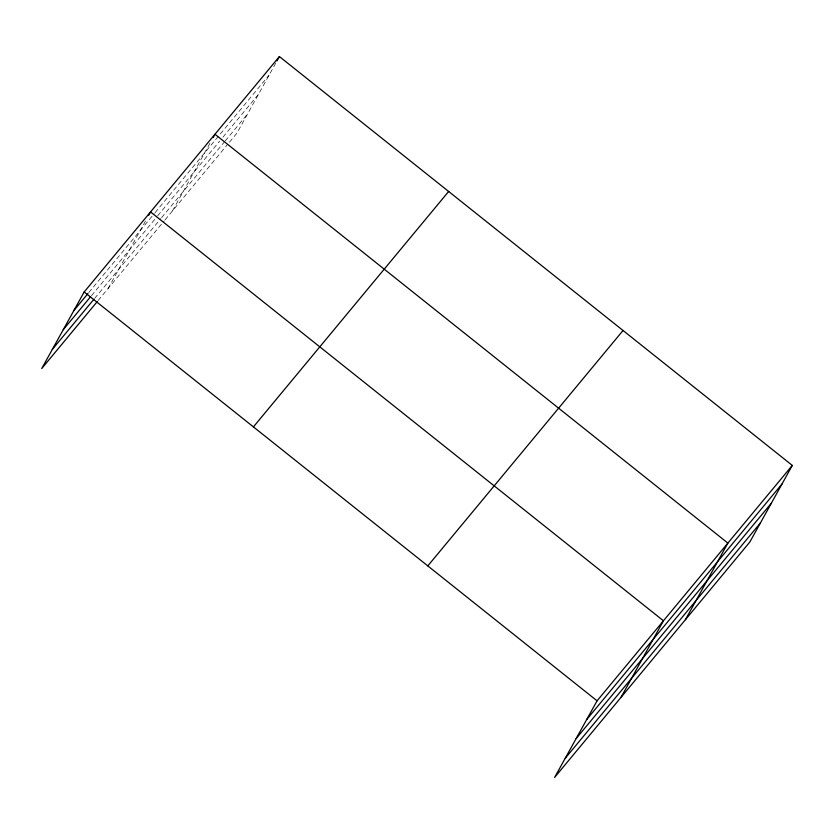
<?xml version="1.0" encoding="UTF-8"?>
<svg xmlns="http://www.w3.org/2000/svg" width="834" height="834" viewBox="0 0 834 834"><rect width="100%" height="100%" fill="white"/><g stroke="black" fill="none" stroke-linecap="round" stroke-linejoin="round"><path stroke-width="0.63" stroke-dasharray="4.17 3.13" d="M108.076 288.543L146.304 219.582M172.502 210.856L210.116 142.989M275.762 63.113L236.929 133.169L228.672 143.125M88.8 292.546L154.28 213.587M155.103 212.587L269.09 75.143M91.459 295.684L156.886 216.798M157.709 215.797L219.655 141.102M222.959 137.12L258.477 94.294M94.628 298.405L160.816 218.602M161.64 217.601L224.419 141.905M225.243 140.915L247.542 114.018M98.12 300.542L164.246 220.812M165.069 219.822L227.838 144.126"/><path stroke-width="1.25" d="M792.3 465.414L597.071 700.831L554.6 777.444L749.829 542.027L792.3 465.414L279.4 56.556L84.171 291.973L41.7 368.586L97.297 301.543M148.723 215.214L150.547 211.93L663.447 620.788L620.986 697.401M213.15 137.527L214.974 134.243L727.874 543.101L685.412 619.714M276.971 60.934L279.4 56.556M73.861 310.561L87.966 293.547M63.248 329.711L90.625 296.685M52.313 349.436L93.804 299.406M253.421 426.893L448.65 191.476M427.811 565.911L623.04 330.493M586.771 719.419L782 484.012M576.148 738.57L771.377 503.152M565.223 758.294L760.452 522.887M84.171 291.973L597.071 700.831"/></g></svg>
